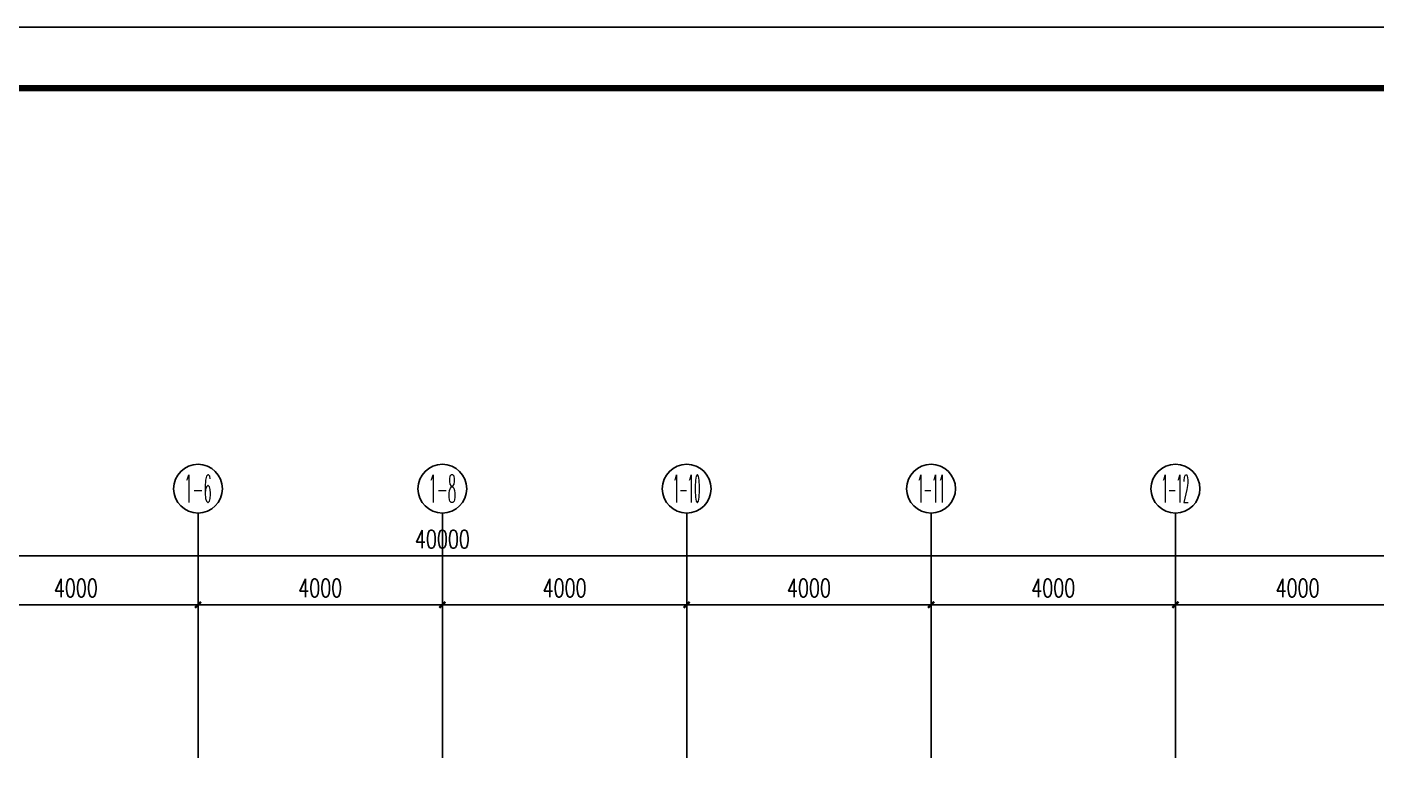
# Model space of a CAD drawing. Extents: x -6243262 to 3079315, y -2914302 to 172723.
# Drawn here: x -5648481 to -5626381, y -662487 to -650286 of the extents above; entities that cross this region are included whole.
import ezdxf
from ezdxf.enums import TextEntityAlignment as Align

# ---------------------------------------------------------------- set-up
doc = ezdxf.new("R2010")
doc.units = 0
doc.header["$LTSCALE"] = 1000
for name, color, linetype in [('AXIS', 3, 'Continuous'), ('AXIS_TEXT', 7, 'Continuous'), ('PUB_TITLE', 4, 'Continuous')]:
    doc.layers.add(name, color=color, linetype=linetype)
doc.styles.add('_TCH_AXIS', font='COMPLEX', dxfattribs={"bigfont": 'GBCBIG'})
doc.styles.add('_TCH_DIM_T3', font='SIMPLEX', dxfattribs={"width": 0.705882, "bigfont": 'GBCBIG'})
doc.styles.add('COMPLEX', font='COMPLEX')
doc.dimstyles.new('_TCH_ARCH&&100', dxfattribs={"dimtxt": 297.5, "dimasz": 100, "dimexe": 250, "dimexo": 300, "dimgap": 126.25, "dimtad": 1, "dimdec": 0, "dimzin": 0, "dimdsep": 46, "dimtxsty": '_TCH_DIM_T3', "dimblk": 'ARCHTICK', "dimcen": 0.09, "dimclrt": 7, "dimazin": 2, "dimtfac": 1, "dimtdec": 0, "dimtix": 1, "dimtmove": 2, "dimatfit": 3, "dimfxl": 0, "dimtolj": 1, "dimtzin": 0, "dimarcsym": 0})

# ---------------------------------------------------------------- blocks, each defined once
blk = doc.blocks.new('_ArchTick')
at = {"color": 0, "linetype": 'ByBlock', "const_width": 0.4}
blk.add_lwpolyline([(-0.5, -0.5), (0.5, 0.5)], dxfattribs=at)
blk = doc.blocks.new('*D165')
at = {"layer": 'AXIS', "color": 0, "lineweight": -2, "transparency": 16777216}
for p, q in [((1475895, -770052), (1475895, -766802)), ((1515895, -770052), (1515895, -766802)), ((1475895, -767052), (1515895, -767052))]:
    blk.add_line(p, q, dxfattribs=at)
at = {"layer": 'Defpoints', "color": 0, "transparency": 16777216}
for p in [(1515895, -767052), (1475895, -770352), (1515895, -770352)]:
    blk.add_point(p, dxfattribs=at)
at = {"layer": 'AXIS', "color": 0, "lineweight": -2, "transparency": 16777216, "xscale": 100, "yscale": 100, "zscale": 100, "rotation": 180}
blk.add_blockref('_ArchTick', (1475895, -767052), dxfattribs=at)
at = {"layer": 'AXIS', "color": 0, "lineweight": -2, "transparency": 16777216, "xscale": 100, "yscale": 100, "zscale": 100}
blk.add_blockref('_ArchTick', (1515895, -767052), dxfattribs=at)
at = {"layer": 'AXIS', "color": 7, "transparency": 16777216, "insert": (1495895, -766777), "char_height": 297.5, "attachment_point": 5, "style": '_TCH_DIM_T3'}
blk.add_mtext('\\A1;40000', dxfattribs=at)
blk = doc.blocks.new('*D167')
at = {"layer": 'AXIS', "color": 0, "lineweight": -2, "transparency": 16777216}
for p, q in [((1507895, -770052), (1507895, -767602)), ((1511895, -770052), (1511895, -767602)), ((1507895, -767852), (1511895, -767852))]:
    blk.add_line(p, q, dxfattribs=at)
at = {"layer": 'Defpoints', "color": 0, "transparency": 16777216}
for p in [(1511895, -767852), (1507895, -770352), (1511895, -770352)]:
    blk.add_point(p, dxfattribs=at)
at = {"layer": 'AXIS', "color": 0, "lineweight": -2, "transparency": 16777216, "xscale": 100, "yscale": 100, "zscale": 100, "rotation": 180}
blk.add_blockref('_ArchTick', (1507895, -767852), dxfattribs=at)
at = {"layer": 'AXIS', "color": 0, "lineweight": -2, "transparency": 16777216, "xscale": 100, "yscale": 100, "zscale": 100}
blk.add_blockref('_ArchTick', (1511895, -767852), dxfattribs=at)
at = {"layer": 'AXIS', "color": 7, "transparency": 16777216, "insert": (1509895, -767577), "char_height": 297.5, "attachment_point": 5, "style": '_TCH_DIM_T3'}
blk.add_mtext('\\A1;4000', dxfattribs=at)
blk = doc.blocks.new('*D168')
at = {"layer": 'AXIS', "color": 0, "lineweight": -2, "transparency": 16777216}
for p, q in [((1503895, -770052), (1503895, -767602)), ((1507895, -770052), (1507895, -767602)), ((1503895, -767852), (1507895, -767852))]:
    blk.add_line(p, q, dxfattribs=at)
at = {"layer": 'Defpoints', "color": 0, "transparency": 16777216}
for p in [(1507895, -767852), (1503895, -770352), (1507895, -770352)]:
    blk.add_point(p, dxfattribs=at)
at = {"layer": 'AXIS', "color": 0, "lineweight": -2, "transparency": 16777216, "xscale": 100, "yscale": 100, "zscale": 100, "rotation": 180}
blk.add_blockref('_ArchTick', (1503895, -767852), dxfattribs=at)
at = {"layer": 'AXIS', "color": 0, "lineweight": -2, "transparency": 16777216, "xscale": 100, "yscale": 100, "zscale": 100}
blk.add_blockref('_ArchTick', (1507895, -767852), dxfattribs=at)
at = {"layer": 'AXIS', "color": 7, "transparency": 16777216, "insert": (1505895, -767577), "char_height": 297.5, "attachment_point": 5, "style": '_TCH_DIM_T3'}
blk.add_mtext('\\A1;4000', dxfattribs=at)
blk = doc.blocks.new('*D169')
at = {"layer": 'AXIS', "color": 0, "lineweight": -2, "transparency": 16777216}
for p, q in [((1499895, -770052), (1499895, -767602)), ((1503895, -770052), (1503895, -767602)), ((1499895, -767852), (1503895, -767852))]:
    blk.add_line(p, q, dxfattribs=at)
at = {"layer": 'Defpoints', "color": 0, "transparency": 16777216}
for p in [(1503895, -767852), (1499895, -770352), (1503895, -770352)]:
    blk.add_point(p, dxfattribs=at)
at = {"layer": 'AXIS', "color": 0, "lineweight": -2, "transparency": 16777216, "xscale": 100, "yscale": 100, "zscale": 100, "rotation": 180}
blk.add_blockref('_ArchTick', (1499895, -767852), dxfattribs=at)
at = {"layer": 'AXIS', "color": 0, "lineweight": -2, "transparency": 16777216, "xscale": 100, "yscale": 100, "zscale": 100}
blk.add_blockref('_ArchTick', (1503895, -767852), dxfattribs=at)
at = {"layer": 'AXIS', "color": 7, "transparency": 16777216, "insert": (1501895, -767577), "char_height": 297.5, "attachment_point": 5, "style": '_TCH_DIM_T3'}
blk.add_mtext('\\A1;4000', dxfattribs=at)
blk = doc.blocks.new('*D170')
at = {"layer": 'AXIS', "color": 0, "lineweight": -2, "transparency": 16777216}
for p, q in [((1495895, -770052), (1495895, -767602)), ((1499895, -770052), (1499895, -767602)), ((1495895, -767852), (1499895, -767852))]:
    blk.add_line(p, q, dxfattribs=at)
at = {"layer": 'Defpoints', "color": 0, "transparency": 16777216}
for p in [(1499895, -767852), (1495895, -770352), (1499895, -770352)]:
    blk.add_point(p, dxfattribs=at)
at = {"layer": 'AXIS', "color": 0, "lineweight": -2, "transparency": 16777216, "xscale": 100, "yscale": 100, "zscale": 100, "rotation": 180}
blk.add_blockref('_ArchTick', (1495895, -767852), dxfattribs=at)
at = {"layer": 'AXIS', "color": 0, "lineweight": -2, "transparency": 16777216, "xscale": 100, "yscale": 100, "zscale": 100}
blk.add_blockref('_ArchTick', (1499895, -767852), dxfattribs=at)
at = {"layer": 'AXIS', "color": 7, "transparency": 16777216, "insert": (1497895, -767577), "char_height": 297.5, "attachment_point": 5, "style": '_TCH_DIM_T3'}
blk.add_mtext('\\A1;4000', dxfattribs=at)
blk = doc.blocks.new('*D171')
at = {"layer": 'AXIS', "color": 0, "lineweight": -2, "transparency": 16777216}
for p, q in [((1491895, -770052), (1491895, -767602)), ((1495895, -770052), (1495895, -767602)), ((1491895, -767852), (1495895, -767852))]:
    blk.add_line(p, q, dxfattribs=at)
at = {"layer": 'Defpoints', "color": 0, "transparency": 16777216}
for p in [(1495895, -767852), (1491895, -770352), (1495895, -770352)]:
    blk.add_point(p, dxfattribs=at)
at = {"layer": 'AXIS', "color": 0, "lineweight": -2, "transparency": 16777216, "xscale": 100, "yscale": 100, "zscale": 100, "rotation": 180}
blk.add_blockref('_ArchTick', (1491895, -767852), dxfattribs=at)
at = {"layer": 'AXIS', "color": 0, "lineweight": -2, "transparency": 16777216, "xscale": 100, "yscale": 100, "zscale": 100}
blk.add_blockref('_ArchTick', (1495895, -767852), dxfattribs=at)
at = {"layer": 'AXIS', "color": 7, "transparency": 16777216, "insert": (1493895, -767577), "char_height": 297.5, "attachment_point": 5, "style": '_TCH_DIM_T3'}
blk.add_mtext('\\A1;4000', dxfattribs=at)
blk = doc.blocks.new('*D172')
at = {"layer": 'AXIS', "color": 0, "lineweight": -2, "transparency": 16777216}
for p, q in [((1487895, -770052), (1487895, -767602)), ((1491895, -770052), (1491895, -767602)), ((1487895, -767852), (1491895, -767852))]:
    blk.add_line(p, q, dxfattribs=at)
at = {"layer": 'Defpoints', "color": 0, "transparency": 16777216}
for p in [(1491895, -767852), (1487895, -770352), (1491895, -770352)]:
    blk.add_point(p, dxfattribs=at)
at = {"layer": 'AXIS', "color": 0, "lineweight": -2, "transparency": 16777216, "xscale": 100, "yscale": 100, "zscale": 100, "rotation": 180}
blk.add_blockref('_ArchTick', (1487895, -767852), dxfattribs=at)
at = {"layer": 'AXIS', "color": 0, "lineweight": -2, "transparency": 16777216, "xscale": 100, "yscale": 100, "zscale": 100}
blk.add_blockref('_ArchTick', (1491895, -767852), dxfattribs=at)
at = {"layer": 'AXIS', "color": 7, "transparency": 16777216, "insert": (1489895, -767577), "char_height": 297.5, "attachment_point": 5, "style": '_TCH_DIM_T3'}
blk.add_mtext('\\A1;4000', dxfattribs=at)
blk = doc.blocks.new('_AXISO')
at = {"color": 0}
blk.add_circle((0, 0), 0.5, dxfattribs=at)
at = {"layer": 'AXIS_TEXT', "color": 0, "style": 'COMPLEX', "width": 1.041667}
blk.add_attdef('A', text='', height=0.56, dxfattribs=at).set_placement((-0.25, -0.28), (0.25, -0.28), align=Align.FIT)
blk = doc.blocks.new('44')
at = {"layer": 'AXIS', "color": 8}
for p, q in [((1491895.1, -770352.2), (1491895.1, -766352.2)), ((1495895.1, -770352.2), (1495895.1, -766352.2)), ((1499895.1, -770352.2), (1499895.1, -766352.2)), ((1503895.1, -770352.2), (1503895.1, -766352.2)), ((1507895.1, -770352.2), (1507895.1, -766352.2))]:
    blk.add_line(p, q, dxfattribs=at)
ref = blk.add_blockref('_AXISO', (1491895.1, -765952.2), dxfattribs=dict(at, xscale=800, yscale=800, zscale=800))
ref.add_attrib('A', '1-6', dxfattribs={"layer": 'AXIS_TEXT', "color": 8, "height": 452.55, "style": '_TCH_AXIS', "width": 0.381818}).set_placement((1491668.8, -766178.5), (1492121.4, -766178.5), align=Align.FIT)
ref = blk.add_blockref('_AXISO', (1495895.1, -765952.2), dxfattribs=dict(at, xscale=800, yscale=800, zscale=800))
ref.add_attrib('A', '1-8', dxfattribs={"layer": 'AXIS_TEXT', "color": 8, "height": 452.55, "style": '_TCH_AXIS', "width": 0.381818}).set_placement((1495668.8, -766178.5), (1496121.4, -766178.5), align=Align.FIT)
ref = blk.add_blockref('_AXISO', (1499895.1, -765952.2), dxfattribs=dict(at, xscale=800, yscale=800, zscale=800))
ref.add_attrib('A', '1-10', dxfattribs={"layer": 'AXIS_TEXT', "color": 8, "height": 452.55, "style": '_TCH_AXIS', "width": 0.3}).set_placement((1499668.8, -766178.5), (1500121.4, -766178.5), align=Align.FIT)
ref = blk.add_blockref('_AXISO', (1503895.1, -765952.2), dxfattribs=dict(at, xscale=800, yscale=800, zscale=800))
ref.add_attrib('A', '1-11', dxfattribs={"layer": 'AXIS_TEXT', "color": 8, "height": 452.55, "style": '_TCH_AXIS', "width": 0.323077}).set_placement((1503668.8, -766178.5), (1504121.4, -766178.5), align=Align.FIT)
ref = blk.add_blockref('_AXISO', (1507895.1, -765952.2), dxfattribs=dict(at, xscale=800, yscale=800, zscale=800))
ref.add_attrib('A', '1-12', dxfattribs={"layer": 'AXIS_TEXT', "color": 8, "height": 452.55, "style": '_TCH_AXIS', "width": 0.3}).set_placement((1507668.8, -766178.5), (1508121.4, -766178.5), align=Align.FIT)
for p1, p2, distance, picture, middle in [((1475895.1, -770352.2), (1515895.1, -770352.2), 3300, '*D165', (1495895.1, -766777.2)), ((1487895.1, -770352.2), (1491895.1, -770352.2), 2500, '*D172', (1489895.1, -767577.2)), ((1491895.1, -770352.2), (1495895.1, -770352.2), 2500, '*D171', (1493895.1, -767577.2)), ((1495895.1, -770352.2), (1499895.1, -770352.2), 2500, '*D170', (1497895.1, -767577.2)), ((1499895.1, -770352.2), (1503895.1, -770352.2), 2500, '*D169', (1501895.1, -767577.2)), ((1503895.1, -770352.2), (1507895.1, -770352.2), 2500, '*D168', (1505895.1, -767577.2)), ((1507895.1, -770352.2), (1511895.1, -770352.2), 2500, '*D167', (1509895.1, -767577.2))]:
    dim = blk.add_aligned_dim(p1=p1, p2=p2, distance=distance, dimstyle='_TCH_ARCH&&100', dxfattribs=at)
    dim.commit()
    dim.dimension.update_dxf_attribs({"geometry": picture, "text_midpoint": middle})

msp = doc.modelspace()

# ---------------------------------------------------------------- linework, layer by layer
at = {"layer": 'PUB_TITLE'}
msp.add_lwpolyline([(-5669213.8, -692286.4), (-5609813.8, -692286.4), (-5609813.8, -650286.4), (-5669213.8, -650286.4)], close=True, dxfattribs=at)
at = {"layer": 'PUB_TITLE', "const_width": 100}
msp.add_lwpolyline([(-5667713.8, -691286.4), (-5610813.8, -691286.4), (-5610813.8, -651286.4), (-5667713.8, -651286.4)], close=True, dxfattribs=at)

# ---------------------------------------------------------------- block references
msp.add_blockref('44', (-7137576.4, 108114.7))

doc.saveas('drawing.dxf')
